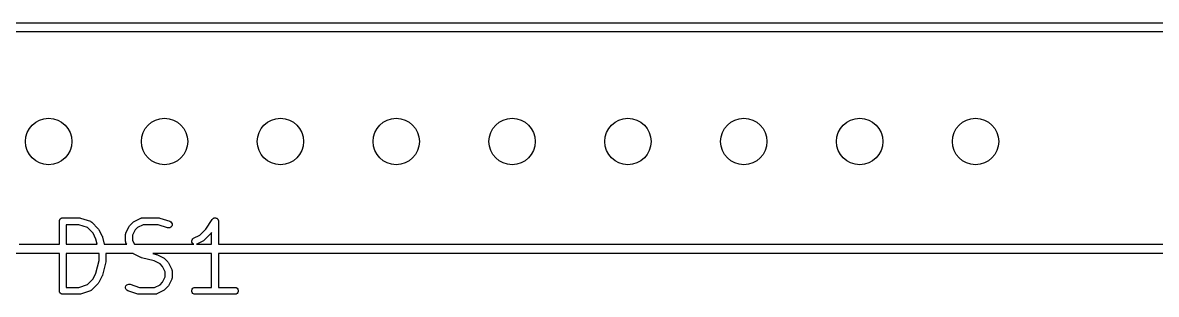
# Model space of a CAD drawing. Extents: x 0 to 102, y -163 to 0.
# Drawn here: x 25.21 to 50.06, y -5.84 to 0.1 of the extents above; entities that cross this region are included whole.
import ezdxf

# ---------------------------------------------------------------- set-up
doc = ezdxf.new("R2010")
doc.units = 0
doc.header["$MEASUREMENT"] = 0
doc.layers.add('BLACK', color=7, linetype='CONTINUOUS')

msp = doc.modelspace()

# ---------------------------------------------------------------- linework, layer by layer
at = {"layer": 'Black'}
for p, q in [((0, 0.1016), (80, 0.1016)), ((79.8984, -0.1016), (0.1016, -0.1016)), ((26.0178, -4.22624), (26.019, -4.21978)), ((26.019, -4.21978), (26.0222, -4.21409)), ((26.0222, -4.21409), (26.0245, -4.20793)), ((26.0245, -4.20793), (26.0287, -4.2029)), ((26.0287, -4.2029), (26.032, -4.19722)), ((26.032, -4.19722), (26.037, -4.193)), ((26.037, -4.193), (26.0412, -4.18798)), ((26.0412, -4.18798), (26.0469, -4.18469)), ((26.0469, -4.18469), (26.0519, -4.18048)), ((26.0519, -4.18048), (26.0581, -4.17823)), ((26.0581, -4.17823), (26.0638, -4.17495)), ((26.0638, -4.17495), (26.0702, -4.17381)), ((26.0702, -4.17381), (26.0764, -4.17157)), ((26.0764, -4.17157), (26.083, -4.17157)), ((26.083, -4.17157), (26.0894, -4.17043)), ((26.0894, -4.17043), (26.4523, -4.17043)), ((26.4523, -4.17043), (26.4641, -4.17252)), ((26.4641, -4.17252), (26.476, -4.17428)), ((26.476, -4.17428), (26.6937, -4.24685)), ((27.6525, -4.25092), (27.7976, -4.17835)), ((27.7976, -4.17835), (27.8017, -4.17711)), ((27.8017, -4.17711), (27.8055, -4.17495)), ((27.8055, -4.17495), (27.8141, -4.17343)), ((27.8141, -4.17343), (27.8226, -4.17092)), ((27.8226, -4.17092), (27.8269, -4.17118)), ((27.8269, -4.17118), (27.8311, -4.17043)), ((27.8311, -4.17043), (28.194, -4.17043)), ((28.194, -4.17043), (28.2058, -4.17252)), ((28.2058, -4.17252), (28.2177, -4.17428)), ((28.2177, -4.17428), (28.4354, -4.24685)), ((29.2243, -4.41536), (29.3653, -4.20383)), ((29.3653, -4.20383), (29.3682, -4.20082)), ((29.3682, -4.20082), (29.3703, -4.19722)), ((29.3703, -4.19722), (29.3771, -4.19147)), ((29.3771, -4.19147), (29.3833, -4.18499)), ((29.3833, -4.18499), (29.387, -4.18315)), ((29.387, -4.18315), (29.3902, -4.18048)), ((29.3902, -4.18048), (29.3986, -4.17741)), ((29.3986, -4.17741), (29.4067, -4.17345)), ((29.4067, -4.17345), (29.4108, -4.17299)), ((29.4108, -4.17299), (29.4147, -4.17157)), ((29.4147, -4.17157), (29.4236, -4.17157)), ((29.4236, -4.17157), (29.4325, -4.17058)), ((29.4325, -4.17058), (29.4366, -4.17157)), ((29.4366, -4.17157), (29.4407, -4.17157)), ((29.4407, -4.17157), (29.4491, -4.17463)), ((29.4491, -4.17463), (29.4578, -4.17675)), ((29.4578, -4.17675), (29.4613, -4.17906)), ((29.4613, -4.17906), (29.4652, -4.18048)), ((29.4652, -4.18048), (29.4721, -4.18623)), ((29.4721, -4.18623), (29.4795, -4.1912)), ((29.4795, -4.1912), (29.482, -4.19455)), ((29.482, -4.19455), (29.4852, -4.19722)), ((29.4852, -4.19722), (29.4896, -4.20497)), ((29.4896, -4.20497), (29.4949, -4.21219)), ((29.4949, -4.21219), (29.4961, -4.21618)), ((29.4961, -4.21618), (29.4982, -4.21978)), ((29.4982, -4.21978), (29.4997, -4.2286)), ((26.0144, -4.24543), (26.0156, -4.23897)), ((26.0144, -4.7484), (26.0144, -4.24543)), ((26.0156, -4.2324), (26.0178, -4.22624)), ((26.0156, -4.23897), (26.0156, -4.2324)), ((26.1644, -4.32043), (26.1644, -4.7484)), ((26.4401, -4.32043), (26.1644, -4.32043)), ((26.6295, -4.38355), (26.4401, -4.32043)), ((26.7535, -4.50757), (26.6295, -4.38355)), ((26.6937, -4.24685), (26.6975, -4.24891)), ((26.6975, -4.24891), (26.7017, -4.25003)), ((26.7017, -4.25003), (26.7089, -4.25507)), ((26.7089, -4.25507), (26.7166, -4.25925)), ((26.7166, -4.25925), (26.7195, -4.26249)), ((26.7195, -4.26249), (26.723, -4.26497)), ((26.723, -4.26497), (26.8682, -4.41011)), ((26.8682, -4.41011), (26.8751, -4.41995)), ((26.8751, -4.41995), (26.8822, -4.4296)), ((26.8822, -4.4296), (26.9548, -4.57475)), ((27.4738, -4.50217), (27.5463, -4.35703)), ((27.5463, -4.35703), (27.5535, -4.34738)), ((27.5535, -4.34738), (27.5604, -4.33754)), ((27.5604, -4.33754), (27.633, -4.26497)), ((27.6751, -4.435), (27.6159, -4.55342)), ((27.633, -4.26497), (27.6428, -4.25808)), ((27.6428, -4.25808), (27.6525, -4.25092)), ((27.7304, -4.37964), (27.6751, -4.435)), ((27.8488, -4.32043), (27.7304, -4.37964)), ((28.1818, -4.32043), (27.8488, -4.32043)), ((28.388, -4.38915), (28.1818, -4.32043)), ((28.4138, -4.39297), (28.388, -4.38915)), ((28.4393, -4.38775), (28.4138, -4.39297)), ((28.4354, -4.24685), (28.4583, -4.25925)), ((28.4615, -4.37411), (28.4393, -4.38775)), ((28.4583, -4.25925), (28.4756, -4.27874)), ((28.4777, -4.35371), (28.4615, -4.37411)), ((28.4756, -4.27874), (28.4852, -4.30296)), ((28.4859, -4.329), (28.4777, -4.35371)), ((28.4852, -4.30296), (28.4859, -4.329)), ((29.093, -4.54665), (29.2243, -4.41536)), ((29.4997, -4.2286), (29.5023, -4.23719)), ((29.5023, -4.23719), (29.502, -4.24133)), ((29.502, -4.24133), (29.5027, -4.24543)), ((29.5027, -4.24543), (29.5027, -4.7484)), ((26.8169, -4.63446), (26.7535, -4.50757)), ((26.8454, -4.7484), (26.8169, -4.63446)), ((26.9548, -4.57475), (26.9571, -4.58261)), ((26.9571, -4.58261), (26.9605, -4.5901)), ((26.9605, -4.5901), (27.0001, -4.7484)), ((27.4659, -4.53571), (27.4666, -4.53146)), ((27.4659, -4.68086), (27.4659, -4.53571)), ((27.4666, -4.68512), (27.4659, -4.68086)), ((27.4663, -4.52714), (27.4689, -4.51872)), ((27.4666, -4.53146), (27.4663, -4.52714)), ((27.4663, -4.68943), (27.4666, -4.68512)), ((27.4689, -4.69785), (27.4663, -4.68943)), ((27.4689, -4.51872), (27.4704, -4.51006)), ((27.4704, -4.70651), (27.4689, -4.69785)), ((27.4704, -4.51006), (27.4725, -4.50632)), ((27.4725, -4.71026), (27.4704, -4.70651)), ((27.4725, -4.50632), (27.4738, -4.50217)), ((27.4738, -4.7144), (27.4725, -4.71026)), ((27.4908, -4.7484), (27.4738, -4.7144)), ((27.6159, -4.55342), (27.6159, -4.66315)), ((27.6159, -4.66315), (27.6585, -4.7484)), ((28.9174, -4.67636), (28.9235, -4.65103)), ((28.9204, -4.70224), (28.9174, -4.67636)), ((28.932, -4.72554), (28.9204, -4.70224)), ((28.9235, -4.65103), (28.9378, -4.62929)), ((28.9378, -4.62929), (28.9587, -4.61377)), ((28.9587, -4.61377), (29.093, -4.54665)), ((29.171, -4.67537), (29.0258, -4.74794)), ((29.1806, -4.6682), (29.171, -4.67537)), ((29.1905, -4.66132), (29.1806, -4.6682)), ((29.3356, -4.51618), (29.1905, -4.66132)), ((29.3399, -4.51011), (29.3356, -4.51618)), ((29.345, -4.50475), (29.3399, -4.51011)), ((29.3527, -4.49314), (29.345, -4.50475)), ((29.3527, -4.7484), (29.3527, -4.49314)), ((26.0144, -4.9516), (25.0539, -4.9516)), ((25.13, -4.7484), (26.0144, -4.7484)), ((26.0144, -5.76943), (26.0144, -4.9516)), ((26.1644, -4.7484), (26.8454, -4.7484)), ((26.1644, -4.9516), (26.1644, -5.69443)), ((26.8853, -4.9516), (26.1644, -4.9516)), ((26.8853, -5.10705), (26.8853, -4.9516)), ((27.0001, -4.7484), (27.4908, -4.7484)), ((27.633, -4.9516), (27.0353, -4.9516)), ((27.0353, -4.9516), (27.0353, -5.11629)), ((27.6428, -4.9585), (27.633, -4.9516)), ((27.633, -4.9516), (27.633, -4.9516)), ((27.6525, -4.96565), (27.6428, -4.9585)), ((27.7976, -5.03822), (27.6525, -4.96565)), ((27.6585, -4.7484), (28.9624, -4.7484)), ((29.3527, -4.9516), (28.0622, -4.9516)), ((28.0622, -4.9516), (28.1396, -4.97095)), ((28.951, -4.74344), (28.932, -4.72554)), ((28.9624, -4.7484), (28.951, -4.74344)), ((29.0258, -4.74794), (29.0243, -4.7484)), ((29.0243, -4.7484), (29.3527, -4.7484)), ((29.3527, -5.69443), (29.3527, -4.9516)), ((29.5027, -4.7484), (75.65, -4.7484)), ((29.5027, -4.9516), (29.5027, -5.69443)), ((75.5484, -4.9516), (29.5027, -4.9516)), ((26.8169, -5.3804), (26.8853, -5.10705)), ((27.033, -5.13448), (26.9605, -5.42476)), ((27.0337, -5.12532), (27.033, -5.13448)), ((27.0353, -5.11629), (27.0337, -5.12532)), ((27.8055, -5.04056), (27.7976, -5.03822)), ((27.813, -5.0439), (27.8055, -5.04056)), ((28.0953, -5.11448), (27.813, -5.0439)), ((28.2221, -5.17793), (28.0953, -5.11448)), ((28.1396, -4.97095), (28.1471, -4.97429)), ((28.1471, -4.97429), (28.155, -4.97663)), ((28.155, -4.97663), (28.3001, -5.0492)), ((28.2775, -5.23328), (28.2221, -5.17793)), ((28.3001, -5.0492), (28.3098, -5.05636)), ((28.3098, -5.05636), (28.3196, -5.06325)), ((28.3196, -5.06325), (28.3922, -5.13582)), ((28.3922, -5.13582), (28.3991, -5.14568)), ((28.3991, -5.14568), (28.4062, -5.15532)), ((28.4062, -5.15532), (28.4788, -5.30046)), ((26.7535, -5.50729), (26.8169, -5.3804)), ((26.9548, -5.44011), (26.8822, -5.58526)), ((26.9571, -5.43225), (26.9548, -5.44011)), ((26.9605, -5.42476), (26.9571, -5.43225)), ((28.3367, -5.3517), (28.2775, -5.23328)), ((28.2775, -5.57986), (28.3367, -5.46144)), ((28.3367, -5.46144), (28.3367, -5.3517)), ((28.4788, -5.30046), (28.48, -5.3046)), ((28.48, -5.3046), (28.4822, -5.30835)), ((28.4822, -5.30835), (28.4837, -5.317)), ((28.4837, -5.317), (28.4862, -5.32543)), ((28.4862, -5.32543), (28.486, -5.32974)), ((28.486, -5.32974), (28.4867, -5.334)), ((28.4867, -5.334), (28.4867, -5.47914)), ((26.1644, -5.69443), (26.4401, -5.69443)), ((26.4401, -5.69443), (26.6295, -5.6313)), ((26.6295, -5.6313), (26.7535, -5.50729)), ((26.8682, -5.60475), (26.723, -5.74989)), ((26.8751, -5.5949), (26.8682, -5.60475)), ((26.8822, -5.58526), (26.8751, -5.5949)), ((27.4667, -5.68586), (27.4749, -5.66114)), ((27.4674, -5.71189), (27.4667, -5.68586)), ((27.477, -5.73612), (27.4674, -5.71189)), ((27.4749, -5.66114), (27.4911, -5.64074)), ((27.4911, -5.64074), (27.5133, -5.62711)), ((27.5133, -5.62711), (27.5388, -5.62188)), ((27.5388, -5.62188), (27.5646, -5.62571)), ((27.5646, -5.62571), (27.7707, -5.69443)), ((27.7707, -5.69443), (28.1037, -5.69443)), ((28.1037, -5.69443), (28.2221, -5.63522)), ((28.2221, -5.63522), (28.2775, -5.57986)), ((28.3922, -5.67732), (28.3196, -5.74989)), ((28.3991, -5.66746), (28.3922, -5.67732)), ((28.4062, -5.65783), (28.3991, -5.66746)), ((28.4788, -5.51268), (28.4062, -5.65783)), ((28.48, -5.50854), (28.4788, -5.51268)), ((28.4822, -5.50479), (28.48, -5.50854)), ((28.4837, -5.49614), (28.4822, -5.50479)), ((28.4862, -5.48772), (28.4837, -5.49614)), ((28.4867, -5.47914), (28.486, -5.4834)), ((28.486, -5.4834), (28.4862, -5.48772)), ((28.9273, -5.73193), (28.9441, -5.71198)), ((28.9441, -5.71198), (28.9666, -5.69895)), ((28.9666, -5.69895), (28.9923, -5.69443)), ((28.9923, -5.69443), (29.3527, -5.69443)), ((29.5027, -5.69443), (29.8631, -5.69443)), ((29.8631, -5.69443), (29.8888, -5.69895)), ((29.8888, -5.69895), (29.9114, -5.71198)), ((29.9114, -5.71198), (29.9281, -5.73193)), ((26.0156, -5.77589), (26.0144, -5.76943)), ((26.0156, -5.78245), (26.0156, -5.77589)), ((26.0178, -5.78862), (26.0156, -5.78245)), ((26.019, -5.79508), (26.0178, -5.78862)), ((26.0222, -5.80076), (26.019, -5.79508)), ((26.0245, -5.80693), (26.0222, -5.80076)), ((26.0287, -5.81196), (26.0245, -5.80693)), ((26.032, -5.81764), (26.0287, -5.81196)), ((26.037, -5.82186), (26.032, -5.81764)), ((26.0412, -5.82688), (26.037, -5.82186)), ((26.0469, -5.83016), (26.0412, -5.82688)), ((26.0519, -5.83438), (26.0469, -5.83016)), ((26.0581, -5.83662), (26.0519, -5.83438)), ((26.0638, -5.83991), (26.0581, -5.83662)), ((26.0702, -5.84104), (26.0638, -5.83991)), ((26.0764, -5.84329), (26.0702, -5.84104)), ((26.083, -5.84329), (26.0764, -5.84329)), ((26.0894, -5.84443), (26.083, -5.84329)), ((26.4523, -5.84443), (26.0894, -5.84443)), ((26.4641, -5.84234), (26.4523, -5.84443)), ((26.476, -5.84058), (26.4641, -5.84234)), ((26.6937, -5.76801), (26.476, -5.84058)), ((26.6975, -5.76595), (26.6937, -5.76801)), ((26.7017, -5.76483), (26.6975, -5.76595)), ((26.7089, -5.75979), (26.7017, -5.76483)), ((26.7166, -5.75561), (26.7089, -5.75979)), ((26.7195, -5.75237), (26.7166, -5.75561)), ((26.723, -5.74989), (26.7195, -5.75237)), ((27.4942, -5.75561), (27.477, -5.73612)), ((27.5171, -5.76801), (27.4942, -5.75561)), ((27.7349, -5.84058), (27.5171, -5.76801)), ((27.7467, -5.84234), (27.7349, -5.84058)), ((27.7586, -5.84443), (27.7467, -5.84234)), ((28.1214, -5.84443), (27.7586, -5.84443)), ((28.1257, -5.84368), (28.1214, -5.84443)), ((28.13, -5.84394), (28.1257, -5.84368)), ((28.1384, -5.84143), (28.13, -5.84394)), ((28.1471, -5.83991), (28.1384, -5.84143)), ((28.1508, -5.83774), (28.1471, -5.83991)), ((28.155, -5.83651), (28.1508, -5.83774)), ((28.3001, -5.76394), (28.155, -5.83651)), ((28.3098, -5.75678), (28.3001, -5.76394)), ((28.3196, -5.74989), (28.3098, -5.75678)), ((28.9184, -5.7564), (28.9273, -5.73193)), ((28.9184, -5.78245), (28.9184, -5.7564)), ((28.9273, -5.80693), (28.9184, -5.78245)), ((28.9441, -5.82688), (28.9273, -5.80693)), ((28.9666, -5.83991), (28.9441, -5.82688)), ((28.9923, -5.84443), (28.9666, -5.83991)), ((29.8631, -5.84443), (28.9923, -5.84443)), ((29.8888, -5.83991), (29.8631, -5.84443)), ((29.9114, -5.82688), (29.8888, -5.83991)), ((29.9281, -5.80693), (29.9114, -5.82688)), ((29.9281, -5.73193), (29.937, -5.7564)), ((29.937, -5.78245), (29.9281, -5.80693)), ((29.937, -5.7564), (29.937, -5.78245))]:
    msp.add_line(p, q, dxfattribs=at)
for centre in [(25.78, -2.5), (28.32, -2.5), (30.86, -2.5), (33.4, -2.5), (35.94, -2.5), (38.48, -2.5), (41.02, -2.5), (43.56, -2.5), (46.1, -2.5)]:
    msp.add_circle(centre, 0.508, dxfattribs=at)

doc.saveas('drawing.dxf')
